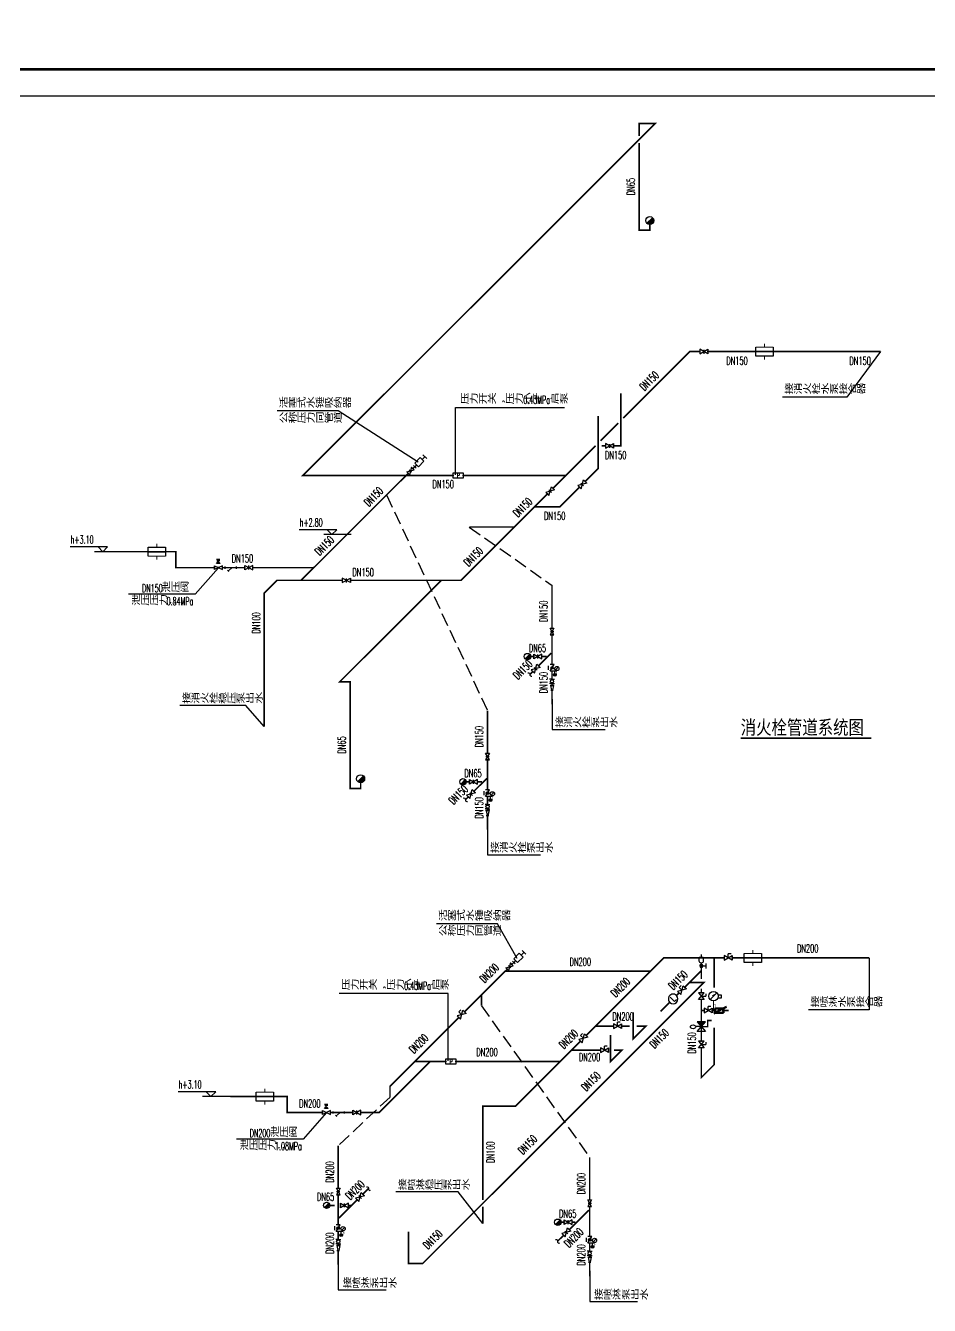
# Model space of a CAD drawing. Extents: x -452079 to 117456, y 3902 to 836955.
# Drawn here: x -295611 to -278683, y 52494 to 76486 of the extents above; entities that cross this region are included whole.
import ezdxf
from ezdxf.enums import TextEntityAlignment as Align

# ---------------------------------------------------------------- set-up
doc = ezdxf.new("R2010")
doc.units = 0
doc.header["$LTSCALE"] = 1000
doc.header["$MEASUREMENT"] = 0
for name, pattern in [('__DASH', [0.35, 0.25, -0.1]), ('CONTINOUS', [0]), ('DASH', [0.35, 0.25, -0.1]), ('DOTE_30', [0.726, 0.6, -0.06, 0.006, -0.06]), ('PHANTOM2', [31.75, 15.875, -3.175, 3.175, -3.175, 3.175, -3.175])]:
    doc.linetypes.add(name, pattern=pattern)
for name, color, linetype in [('0-cxFrame', 155, 'Continuous'), ('0-辅助线', 1, 'Continuous'), ('0辅助线', 1, 'Continuous'), ('A-AXIS-SYMB', 3, 'Continuous'), ('EVALVE_喷淋', 7, 'Continuous'), ('FM_ZF喷淋', 6, 'Continuous'), ('FM_ZF污水', 2, 'Continuous'), ('FM_ZF消防', 1, 'Continuous'), ('gps-wang', 90, 'Continuous'), ('S-TEXT_其他文字', 3, 'Continuous'), ('S-VALVE_阀门', 2, 'Continuous'), ('S-其他', 3, 'Continuous'), ('SB_ZF污水', 2, 'Continuous'), ('SB_ZF消火栓', 10, 'Continuous'), ('SB_ZF消防', 1, 'Continuous'), ('TEXT_喷淋', 6, 'Continuous'), ('TEXT_污水', 2, 'Continuous'), ('TEXT_消防', 1, 'Continuous'), ('TWT_LEAD', 3, 'Continuous'), ('TWT_ZFLEAD', 3, 'Continuous'), ('TWT_ZF文字', 3, 'Continuous'), ('WZ_ZF喷淋', 6, 'Continuous'), ('WZ_ZF消防', 10, 'Continuous'), ('污水cao', 2, 'Continuous'), ('给排水wang', 2, 'Continuous')]:
    doc.layers.add(name, color=color, linetype=linetype)
for name, color, linetype, lineweight in [('0-cxText', 131, 'Continuous', 25), ('Gps-ZF喷淋', 6, 'TG_ZP', 60), ('Gps-ZF污水', 2, 'DASH', 60), ('Gps-ZF消防', 1, 'TG_X', 60), ('Gps-ZF雨水', 4, 'DOTE_30', 60)]:
    doc.layers.add(name, color=color, linetype=linetype, lineweight=lineweight)
doc.styles.add('-宋体', font='', dxfattribs={"width": 0.8})
doc.styles.add('_TCH_DIM', font='SIMPLEX', dxfattribs={"width": 0.75, "bigfont": '@1HZTXT'})
doc.styles.add('_TWT_PIPEDN', font='SIMPLEX', dxfattribs={"width": 0.65, "height": 3.5, "bigfont": 'HZTXT'})
doc.styles.add('cx_tuming', font='')
doc.styles.add('cx_tuqian1', font='')
doc.styles.add('TG_LINETYPE', font='SIMPLEX', dxfattribs={"width": 0.8, "height": 3.5, "bigfont": 'HZTXT'})
doc.styles.add('黑体', font='', dxfattribs={"height": 12})
doc.styles.get('-宋体').set_extended_font_data('SimSun')
doc.styles.get('cx_tuming').set_extended_font_data('SimHei')
doc.styles.get('cx_tuqian1').set_extended_font_data('SimSun')
doc.styles.get('黑体').set_extended_font_data('SimHei')
doc.linetypes.add('TG_X', pattern='A,5,-0.3,["X",TG_LINETYPE,S=0.1,R=0,X=-0.23,Y=-0.15],0', length=5.3)
doc.linetypes.add('TG_ZP', pattern='A,3,-0.6,["ZP",TG_LINETYPE,S=0.1,R=0,X=-0.52,Y=-0.15],0', length=3.6)

# ---------------------------------------------------------------- blocks, each defined once
blk = doc.blocks.new('TK22.A0 L(Dragon)')
at = {"layer": '0-cxFrame', "color": 7, "const_width": 0.5}
blk.add_lwpolyline([(0, 0), (-1189, 0), (-1189, 841), (0, 841)], close=True, dxfattribs=at)
at = {"layer": '0-cxFrame', "const_width": 0.5}
blk.add_lwpolyline([(-80, 10), (-1169, 10), (-1169, 831), (-80, 831)], close=True, dxfattribs=at)
at = {"style": '黑体', "flags": 4}
blk.add_attdef('图幅', text='', height=3.3, dxfattribs=at).set_placement((-40, 3), align=Align.RIGHT)
at = {"layer": '0-cxText', "flags": 4}
for tag, height, style, p in [('建设单位', 3.5, 'cx_tuming', (-45, 240)), ('项目名称', 3.5, 'cx_tuming', (-45, 210)), ('子项名称', 3.5, 'cx_tuming', (-45, 180)), ('工程编号', 3.3, 'cx_tuqian1', (-35, 165)), ('图名1', 3.5, 'cx_tuming', (-45, 87)), ('图名2', 3.5, 'cx_tuming', (-45, 79)), ('图名3', 3.5, 'cx_tuming', (-45, 71)), ('出图日期', 3.3, 'cx_tuqian1', (-39, 60)), ('专业', 3.3, 'cx_tuqian1', (-55, 52)), ('图号', 3.3, 'cx_tuqian1', (-55, 44)), ('版次', 3.3, 'cx_tuqian1', (-20, 44))]:
    blk.add_attdef(tag, text='', height=height, dxfattribs=dict(at, style=style)).set_placement(p, align=Align.MIDDLE)
blk = doc.blocks.new('TK22.A1 L(Dragon)')
at = {"layer": '0-cxFrame', "color": 7, "const_width": 0.5}
blk.add_lwpolyline([(0, 0), (-841, 0), (-841, 594), (0, 594)], close=True, dxfattribs=at)
at = {"style": '黑体', "flags": 4}
blk.add_attdef('图幅', text='', height=3.3, dxfattribs=at).set_placement((-40, 3), align=Align.RIGHT)
at = {"layer": '0-cxText', "flags": 4}
for tag, height, style, p in [('建设单位', 3.5, 'cx_tuming', (-45, 240)), ('项目名称', 3.5, 'cx_tuming', (-45, 210)), ('子项名称', 3.5, 'cx_tuming', (-45, 180)), ('工程编号', 3.3, 'cx_tuqian1', (-35, 165)), ('图名1', 3.5, 'cx_tuming', (-45, 87)), ('图名2', 3.5, 'cx_tuming', (-45, 79)), ('图名3', 3.5, 'cx_tuming', (-45, 71)), ('出图日期', 3.3, 'cx_tuqian1', (-39, 60)), ('专业', 3.3, 'cx_tuqian1', (-55, 52)), ('图号', 3.3, 'cx_tuqian1', (-55, 44)), ('版次', 3.3, 'cx_tuqian1', (-20, 44))]:
    blk.add_attdef(tag, text='', height=height, dxfattribs=dict(at, style=style)).set_placement(p, align=Align.MIDDLE)
blk = doc.blocks.new('A$C04A244AB_M')
at = {"layer": 'SB_ZF消防', "color": 6, "linetype": 'ByBlock'}
for p, q in [((-316, 172), (0, 172)), ((-316, 7), (-316, 172)), ((0, 7), (-316, 7)), ((0, 172), (0, 7))]:
    blk.add_line(p, q, dxfattribs=at)
for p in [(-316, 89), (0, 89)]:
    blk.add_point(p, dxfattribs=at)
at = {"layer": 'SB_ZF消防', "color": 6, "linetype": 'ByBlock', "style": '_TWT_PIPEDN', "width": 0.52}
blk.add_text('P', height=150, dxfattribs=at).set_placement((-190, 14))
blk = doc.blocks.new('$VALVE$00000597')
blk.add_line((-93, 357), (93, 543))
blk.add_lwpolyline([(93, 543, 0, 50, 0), (-31, 456, 50, 50, 0)], format="xyseb")
for points, const_width in [([(0, 300), (0, 0)], 30), ([(0, 182), (75, 182), (75, 107)], 7.5)]:
    blk.add_lwpolyline(points, dxfattribs=dict(const_width=const_width))
blk.add_circle((0, 450), 150)
blk = doc.blocks.new('$VALVE$00000296')
for points in [[(-125, 72), (-125, -72), (125, 72), (125, -72), (-125, 72)], [(0, 60), (0, -64)]]:
    blk.add_lwpolyline(points)
for p in [(-125, 0), (125, 0)]:
    blk.add_point(p)
blk = doc.blocks.new('scxnq_M_F')
for p, q in [((-1946380, 700094), (-1946418, 700094)), ((-1946380, 700094), (-1946343, 700094)), ((-1946380, 700045), (-1946380, 700094)), ((-1946430, 699899), (-1946430, 700045)), ((-1946331, 700045), (-1946430, 700045)), ((-1946331, 699899), (-1946430, 699899)), ((-1946380, 699899), (-1946380, 699827)), ((-1946331, 699899), (-1946331, 700045)), ((-1946331, 699827), (-1946430, 699827))]:
    blk.add_line(p, q)
at = {"layer": 'Gps-ZF消防', "linetype": 'TG_X', "const_width": 22.5}
for points in [[(-1946380, 700268), (-1946380, 700325)], [(-1946380, 700094), (-1946380, 700143)]]:
    blk.add_lwpolyline(points, dxfattribs=at)
at = {"layer": 'S-VALVE_阀门', "xscale": 0.5, "yscale": 0.5, "zscale": 0.5, "rotation": 90}
blk.add_blockref('$VALVE$00000296', (-1946380, 700206), dxfattribs=at)
blk = doc.blocks.new('$VALVE$00000501')
for p, q in [((-175, 32), (-175, -32)), ((175, 32), (175, -32)), ((96, -77), (50, -123))]:
    blk.add_line(p, q)
at = {"const_width": 35}
for points in [[(-175, 0), (175, 0)], [(-52, 0), (73, -100)]]:
    blk.add_lwpolyline(points, dxfattribs=at)
for p in [(-175, -2), (175, -2)]:
    blk.add_point(p)
blk = doc.blocks.new('$VALVE$00000436')
for p, q in [((-124, 72), (124, -72)), ((124, 72), (-124, -72)), ((-124, -72), (-124, 72)), ((0, 0), (0, 100)), ((124, -72), (124, 72))]:
    blk.add_line(p, q)
blk.add_circle((-4, 148), 47.4)
for p in [(-124, 0), (124, 0)]:
    blk.add_point(p)
blk.add_solid([(0, 0), (124, -72), (124, 72)])
blk = doc.blocks.new('$VALVE$00000497')
for p, q in [((78, 138), (-78, 138)), ((0, 50), (0, 138))]:
    blk.add_line(p, q)
at = {"const_width": 49.6}
blk.add_lwpolyline([(25, 0, 1), (-25, 0, 1)], format="xyb", close=True, dxfattribs=at)
blk.add_circle((0, 0), 50)
blk = doc.blocks.new('pqf')
at = {"layer": '给排水wang'}
for p, q in [((75, 429), (-75, 429)), ((-75, 429), (-75, 283)), ((75, 283), (75, 429))]:
    blk.add_line(p, q, dxfattribs=at)
at = {"layer": '给排水wang', "linetype": 'Continuous', "const_width": 45}
for points in [[(0, 429), (0, 542)], [(0, 208), (0, 0)]]:
    blk.add_lwpolyline(points, dxfattribs=at)
at = {"layer": '给排水wang'}
blk.add_arc((0, 283), 75, 180, 0, dxfattribs=at)
at = {"layer": '给排水wang', "xscale": -1.2, "yscale": -1.2, "zscale": 1.2, "rotation": 270}
blk.add_blockref('$VALVE$00000497', (0, 104), dxfattribs=at)
blk = doc.blocks.new('A$C7B1A1E01')
at = {"layer": 'SB_ZF消火栓'}
h = blk.add_hatch(color=256, dxfattribs=at)
h.dxf.hatch_style = 1
h.paths.add_polyline_path([(18, 102, 0.198912), (0, 60, 0.668179), (102, 18)])
blk.add_lwpolyline([(18, 102), (102, 18)], dxfattribs=at)
blk.add_circle((60, 60), 60, dxfattribs=at)
blk = doc.blocks.new('$VALVE$00000553')
for p, q in [((-138, -69), (-138, 69)), ((-138, 0), (138, 0)), ((0, -6), (0, 6)), ((138, -69), (138, 69))]:
    blk.add_line(p, q)
at = {"const_width": 18.4}
for points in [[(-138, 69), (-138, 69), (0, 69)], [(0, 124), (0, 69), (0, 69)], [(138, 69), (138, 69), (0, 69)], [(0, -69), (-138, -69), (-138, -69)], [(0, -69), (138, -69), (138, -69)], [(0, -69), (0, -124), (0, -124)]]:
    blk.add_lwpolyline(points, dxfattribs=at)
blk = doc.blocks.new('$EVALVE$00000030')
for p in [(0, 0), (87, 124)]:
    blk.add_line(p, (0, 124))
blk.add_lwpolyline([(-125, -72), (125, 72), (125, -72), (-125, 72)], close=True)
for p in [(-125, 0), (125, 0)]:
    blk.add_point(p)
blk = doc.blocks.new('$EVALVE$00000027')
at = {"color": 7}
for p, q in [((-23, 104), (-23, -83)), ((-23, -83), (61, -83))]:
    blk.add_line(p, q, dxfattribs=at)
blk.add_lwpolyline([(-150, 0, 1), (150, 0, 1), (-150, 0, 0.808179)], format="xyb")
for p in [(-150, 0), (150, 0)]:
    blk.add_point(p)
blk = doc.blocks.new('$VALVE$00000314')
for p, q in [((-125, -75), (-125, 75)), ((-125, 75), (125, -75)), ((-75, 125), (75, 125)), ((125, -75), (125, 75))]:
    blk.add_line(p, q)
blk.add_circle((0, 0), 50)
for p in [(-125, 0), (125, 0)]:
    blk.add_point(p)
blk.add_solid([(0, 125), (0, 150), (75, 125)])
blk = doc.blocks.new('$VALVE$00000447')
for p, q in [((-82, 0), (-82, 90)), ((-82, 0), (-82, -90)), ((82, 0), (82, 90)), ((82, 0), (82, -90))]:
    blk.add_line(p, q)
blk.add_circle((0, 0), 60.1)
for p in [(-82, 0), (82, 0)]:
    blk.add_point(p)
blk = doc.blocks.new('$VALVE$00000486')
for p, q in [((90, 55), (-90, 16)), ((-90, -48), (-90, 48)), ((90, 72), (90, -72)), ((90, 72), (90, -72)), ((90, -72), (90, 72)), ((90, -55), (-90, -16))]:
    blk.add_line(p, q)
for p in [(-90, 0), (90, 0)]:
    blk.add_point(p)
blk = doc.blocks.new('$TwtSys$00000132')
at = {"elevation": 0}
blk.add_lwpolyline([(7, -101, -0.575183), (0, 0, 0.604745), (-11, 101, 16.924828)], format="xyb", dxfattribs=at)
blk = doc.blocks.new('$VALVE$00000773')
blk.add_hatch(color=256).paths.add_polyline_path([(61, 131), (2, 194), (-61, 131)])
for p, q in [((-125, -62), (-125, 62)), ((-125, 62), (125, -62)), ((125, 62), (-125, -62)), ((2, 194), (-61, 131)), ((-61, 131), (61, 131)), ((-48, 255), (53, 255)), ((52, 228), (-48, 228)), ((61, 131), (2, 194)), ((125, -62), (125, 62))]:
    blk.add_line(p, q)
at = {"const_width": 31.2}
blk.add_lwpolyline([(-16, 0, 1), (16, 0, 1)], format="xyb", close=True, dxfattribs=at)
blk.add_lwpolyline([(0, 131, 5, 5, 0), (0, 0, 1, 1, 0)], format="xyseb")
at = {"const_width": 5.37}
blk.add_lwpolyline([(2, 194), (2, 290)], dxfattribs=at)
for p in [(-125, 0), (125, 0)]:
    blk.add_point(p)
blk = doc.blocks.new('$VALVE$00000437')
for p in [(0, 0), (87, 124)]:
    blk.add_line(p, (0, 124))
blk.add_lwpolyline([(-125, -72), (125, 72), (125, -72), (-125, 72)], close=True)
for p in [(-125, 0), (125, 0)]:
    blk.add_point(p)
blk = doc.blocks.new('$VALVE$00000609')
for p, q in [((-344, -179), (459, 239)), ((263, 138), (-264, 138)), ((-264, 138), (-264, -137)), ((263, -137), (263, 138)), ((-264, -137), (263, -137))]:
    blk.add_line(p, q)
blk.add_lwpolyline([(459, 239, 0, 20, 0), (305, 171, 50, 50, 0)], format="xyseb")
for p in [(-264, 0), (263, 0)]:
    blk.add_point(p)
blk = doc.blocks.new('$VALVE$00000593')
blk.add_line((-93, 357), (93, 543))
blk.add_lwpolyline([(93, 543, 0, 50, 0), (-31, 456, 50, 50, 0)], format="xyseb")
blk.add_lwpolyline([(145, 489), (245, 489), (245, 389), (137, 389)])
for points, const_width in [([(0, 300), (0, 0)], 30), ([(0, 182), (75, 182), (75, 107)], 7.5)]:
    blk.add_lwpolyline(points, dxfattribs=dict(const_width=const_width))
blk.add_circle((0, 450), 150)

msp = doc.modelspace()

# ---------------------------------------------------------------- hatches: boundary and pattern name
at = {"layer": 'Gps-ZF喷淋', "linetype": 'TG_ZP'}
for points in [[(-283657.49, 59007.68), (-283668.1, 59018.28), (-283663.7, 59022.68)], [(-283657.49, 59007.68), (-283657.49, 59022.68), (-283663.7, 59022.68)], [(-286630.18, 58758.94), (-286640.79, 58769.55), (-286636.4, 58773.94)], [(-286630.18, 58758.94), (-286630.18, 58773.94), (-286636.4, 58773.94)], [(-282904.52, 58549.86), (-282893.91, 58539.25), (-282868.31, 58564.86)], [(-282904.52, 58549.86), (-282904.52, 58564.86), (-282868.31, 58564.86)], [(-283995.04, 57726.58), (-283984.44, 57715.97), (-283958.83, 57741.58)], [(-283995.04, 57726.58), (-283995.04, 57741.58), (-283958.83, 57741.58)], [(-284231.67, 57489.95), (-284221.06, 57479.35), (-284246.67, 57453.74)], [(-284231.67, 57489.95), (-284246.67, 57489.95), (-284246.67, 57453.74)], [(-284443.8, 57277.82), (-284443.8, 57292.82), (-284407.59, 57292.82)], [(-284443.8, 57277.82), (-284433.19, 57267.22), (-284407.59, 57292.82)], [(-284655.93, 57065.69), (-284645.32, 57055.08), (-284670.93, 57029.48)], [(-284655.93, 57065.69), (-284670.93, 57065.69), (-284670.93, 57029.48)], [(-288785.54, 56603.59), (-288796.14, 56614.19), (-288800.54, 56609.8)], [(-288785.54, 56603.59), (-288800.54, 56603.59), (-288800.54, 56609.8)], [(-287047.06, 56229.06), (-287047.06, 56244.06), (-287062.06, 56244.06)], [(-287047.06, 56229.06), (-287062.06, 56229.06), (-287062.06, 56244.06)], [(-286436.11, 56229.06), (-286436.11, 56214.06), (-286429.9, 56214.06)], [(-286436.11, 56229.06), (-286425.5, 56218.45), (-286429.9, 56214.06)], [(-288989.49, 56108.54), (-288978.89, 56097.93), (-288983.28, 56093.54)], [(-288441.27, 53280.35), (-288441.27, 53265.35), (-288456.27, 53265.35)], [(-288441.27, 53280.35), (-288456.27, 53280.35), (-288456.27, 53265.35)], [(-288174.02, 53280.35), (-288174.02, 53265.35), (-288167.81, 53265.35)], [(-288174.02, 53280.35), (-288163.42, 53269.75), (-288167.81, 53265.35)]]:
    msp.add_hatch(color=256, dxfattribs=at).paths.add_polyline_path(points)
at = {"layer": 'Gps-ZF喷淋'}
for points in [[(-282836, 57833.12), (-282836, 57848.12), (-282851, 57848.12)], [(-282836, 57833.12), (-282851, 57833.12), (-282851, 57848.12)], [(-282836, 57719.81), (-282836, 57704.81), (-282821, 57704.81)], [(-282836, 57719.81), (-282821, 57719.81), (-282821, 57704.81)], [(-282713.94, 57007.68), (-282698.94, 57007.68), (-282698.94, 57001.46)], [(-282713.94, 57007.68), (-282703.34, 56997.07), (-282698.94, 57001.46)], [(-282954.48, 56767.14), (-282969.48, 56767.14), (-282969.48, 56730.92)], [(-282954.48, 56767.14), (-282943.88, 56756.53), (-282969.48, 56730.92)], [(-290711.31, 56408.54), (-290711.31, 56423.54), (-290696.31, 56423.54)], [(-290711.31, 56408.54), (-290696.31, 56408.54), (-290696.31, 56423.54)], [(-290711.31, 56108.54), (-290726.31, 56108.54), (-290726.31, 56093.54)], [(-290711.31, 56108.54), (-290711.31, 56093.54), (-290726.31, 56093.54)], [(-288989.49, 56108.54), (-288989.49, 56093.54), (-288983.28, 56093.54)]]:
    msp.add_hatch(color=256, dxfattribs=at).paths.add_polyline_path(points)
at = {"layer": 'Gps-ZF消防'}
for points in [[(-284117.2, 74652), (-284117.2, 74667), (-284132.2, 74667)], [(-284117.2, 74652), (-284132.2, 74652), (-284132.2, 74667)], [(-283817.2, 74652), (-283806.6, 74641.39), (-283780.99, 74667)], [(-283817.2, 74652), (-283817.2, 74667), (-283780.99, 74667)], [(-284117.2, 72652), (-284132.2, 72652), (-284132.2, 72637)], [(-284117.2, 72652), (-284117.2, 72637), (-284132.2, 72637)], [(-283919.76, 72652), (-283919.76, 72637), (-283904.76, 72637)], [(-283919.76, 72652), (-283904.76, 72652), (-283904.76, 72637)], [(-283169.88, 70373.93), (-283180.48, 70384.54), (-283176.09, 70388.93)], [(-283169.88, 70373.93), (-283169.88, 70388.93), (-283176.09, 70388.93)], [(-284463.56, 68606.23), (-284463.56, 68591.23), (-284448.56, 68591.23)], [(-284463.56, 68606.23), (-284448.56, 68606.23), (-284448.56, 68591.23)], [(-284887.83, 68181.97), (-284877.22, 68171.36), (-284872.83, 68175.76)], [(-284887.83, 68181.97), (-284872.83, 68181.97), (-284872.83, 68175.76)], [(-290417.77, 68051.43), (-290428.38, 68062.04), (-290453.98, 68036.43)], [(-290417.77, 68051.43), (-290417.77, 68036.43), (-290453.98, 68036.43)], [(-285604.96, 67464.84), (-285604.96, 67449.84), (-285598.75, 67449.84)], [(-285604.96, 67464.84), (-285594.35, 67454.23), (-285598.75, 67449.84)], [(-292798.08, 66623.81), (-292798.08, 66638.81), (-292783.08, 66638.81)], [(-292798.08, 66623.81), (-292783.08, 66623.81), (-292783.08, 66638.81)], [(-292798.08, 66323.81), (-292813.08, 66323.81), (-292813.08, 66308.81)], [(-292798.08, 66323.81), (-292798.08, 66308.81), (-292813.08, 66308.81)], [(-290901.03, 66086.97), (-290911.64, 66097.57), (-290907.24, 66101.97)], [(-290901.03, 66086.97), (-290901.03, 66101.97), (-290907.24, 66101.97)], [(-287456.84, 66086.97), (-287456.84, 66071.97), (-287450.63, 66071.97)], [(-287456.84, 66086.97), (-287446.24, 66076.36), (-287450.63, 66071.97)], [(-291143.53, 65844.47), (-291154.13, 65855.08), (-291158.53, 65850.68)], [(-289726.11, 64186.19), (-289736.71, 64196.8), (-289762.32, 64171.19)], [(-289726.11, 64186.19), (-289726.11, 64171.19), (-289762.32, 64171.19)], [(-289533.01, 64186.19), (-289533.01, 64201.19), (-289518.01, 64201.19)], [(-289533.01, 64186.19), (-289518.01, 64186.19), (-289518.01, 64201.19)], [(-289533.01, 62186.19), (-289548.01, 62186.19), (-289548.01, 62171.19)], [(-289533.01, 62186.19), (-289533.01, 62171.19), (-289548.01, 62171.19)], [(-289335.57, 62186.19), (-289335.57, 62171.19), (-289320.57, 62171.19)], [(-289335.57, 62186.19), (-289320.57, 62186.19), (-289320.57, 62171.19)]]:
    msp.add_hatch(color=256, dxfattribs=at).paths.add_polyline_path(points)
at = {"layer": 'Gps-ZF消防', "linetype": 'TG_X'}
msp.add_hatch(color=256, dxfattribs=at).paths.add_polyline_path([(-291143.53, 65844.47), (-291158.53, 65844.47), (-291158.53, 65850.68)])
at = {"layer": 'SB_ZF消防', "linetype": 'CONTINOUS'}
for points in [[(-283972.79, 72778.97, 0.66817864), (-283844.76, 72832, 0.19891237), (-283866.73, 72885.03)], [(-289388.6, 62313.16, 0.66817864), (-289260.57, 62366.19, 0.19891237), (-289282.53, 62419.22)]]:
    msp.add_hatch(color=1, dxfattribs=at).paths.add_polyline_path(points)

# ---------------------------------------------------------------- linework, layer by layer
at = {"layer": '0-辅助线', "linetype": '__DASH'}
for points in [[(-288850.3, 67687), (-286959, 63644.17)], [(-287301.34, 67085.96), (-285751.42, 65992.78)], [(-287074.34, 58111.64), (-285045.63, 55271.95)], [(-288785.54, 56400.44), (-289754.91, 55490.88)]]:
    msp.add_lwpolyline(points, dxfattribs=at)
at = {"layer": 'A-AXIS-SYMB'}
msp.add_lwpolyline([(-328198.56, 33614.62), (-268748.56, 33614.62), (-268748.56, 75664.62), (-328198.56, 75664.62)], close=True, dxfattribs=at)
at = {"layer": 'Gps-ZF喷淋', "linetype": 'TG_ZP', "ltscale": 0.4, "const_width": 30}
for points in [[(-283906.23, 58758.94), (-283657.49, 59007.68)], [(-283657.49, 59007.68), (-282713.94, 59007.68)], [(-282713.94, 59007.68), (-282525.06, 59007.68)], [(-282374.83, 59007.68), (-279813.35, 59007.68)], [(-283171.76, 58549.86), (-282954.48, 58767.14)], [(-288174.02, 53280.35), (-282904.52, 58549.86)], [(-287074.34, 58314.78), (-286630.18, 58758.94)], [(-286630.18, 58758.94), (-283906.23, 58758.94)], [(-284938.59, 57726.58), (-283906.23, 58758.94)], [(-283265.06, 58456.56), (-283171.76, 58549.86)], [(-283171.76, 58549.86), (-282904.52, 58549.86)], [(-287391.58, 57997.55), (-287074.34, 58314.78)], [(-287074.34, 58111.64), (-287074.34, 58314.78)], [(-283418.56, 58303.06), (-283371.29, 58350.33)], [(-283716.29, 58005.33), (-283545.84, 58175.78)], [(-288323.43, 57065.69), (-287497.81, 57891.32)], [(-284231.67, 57489.95), (-284231.67, 57986.69)], [(-285109.85, 57555.31), (-284938.59, 57726.58)], [(-284938.59, 57726.58), (-284600.7, 57726.58)], [(-284450.47, 57726.58), (-284296.67, 57726.58)], [(-284231.67, 57489.95), (-283995.04, 57726.58)], [(-284166.67, 57726.58), (-283995.04, 57726.58)], [(-285387.34, 57277.82), (-285216.08, 57449.08)], [(-284655.93, 57065.69), (-284655.93, 57562.42)], [(-285599.48, 57065.69), (-285387.34, 57277.82)], [(-285387.34, 57277.82), (-284842.49, 57277.82)], [(-284655.93, 57065.69), (-284443.8, 57277.82)], [(-284590.93, 57277.82), (-284443.8, 57277.82)], [(-288989.49, 56108.54), (-288032.34, 57065.69)], [(-288785.54, 56603.59), (-288323.43, 57065.69)], [(-288323.43, 57065.69), (-288032.34, 57065.69)], [(-288032.34, 57065.69), (-287741.25, 57065.69)], [(-287551.6, 57065.69), (-285599.48, 57065.69)], [(-286436.11, 56229.06), (-285599.48, 57065.69)], [(-288785.54, 56400.44), (-288785.54, 56603.59)], [(-287047.06, 56229.06), (-286436.11, 56229.06)], [(-287047.06, 54472.31), (-287047.06, 56229.06)], [(-287047.06, 54028.91), (-287047.06, 54342.31)], [(-288441.27, 53280.35), (-288441.27, 53875.83)], [(-288441.27, 53280.35), (-288174.02, 53280.35)]]:
    msp.add_lwpolyline(points, dxfattribs=at)
at = {"layer": 'Gps-ZF喷淋', "ltscale": 0.4, "const_width": 30}
for points in [[(-282713.94, 58450.84), (-282713.94, 59007.68)], [(-282954.48, 58767.14), (-282954.48, 58806.44)], [(-282954.48, 58614.86), (-282954.48, 58767.14)], [(-282954.48, 58354.89), (-282954.48, 58434.89)], [(-282954.48, 57719.81), (-282954.48, 58229.7)], [(-282951.87, 58021.6), (-282902.32, 58021.6)], [(-282836, 57833.12), (-282760.68, 57833.12)], [(-282836, 57719.81), (-282836, 57833.12)], [(-282752.09, 58021.6), (-282698.99, 58021.6)], [(-282540.95, 58021.6), (-282443.33, 58021.6)], [(-282954.48, 57450.75), (-282954.48, 57719.81)], [(-282954.48, 57719.81), (-282836, 57719.81)], [(-282713.94, 57007.68), (-282713.94, 57702.05)], [(-282954.48, 56767.14), (-282954.48, 57325.56)], [(-291779.39, 56408.54), (-290711.31, 56408.54)], [(-290711.31, 56108.54), (-290711.31, 56408.54)], [(-290711.31, 56108.54), (-290052.87, 56108.54)], [(-289902.87, 56108.54), (-289483.1, 56108.54)], [(-289333.1, 56108.54), (-288989.49, 56108.54)], [(-289754.91, 54690.31), (-289754.91, 55490.88)], [(-285045.63, 54471.37), (-285045.63, 55271.95)], [(-289754.91, 54004.35), (-289754.91, 54565.31)], [(-285045.63, 53785.42), (-285045.63, 54346.37)], [(-289754.91, 53731.92), (-289754.91, 53879.35)], [(-289754.91, 53616.21), (-289754.91, 53650.07)], [(-289754.91, 53258.35), (-289754.91, 53525.93)], [(-285045.63, 53512.99), (-285045.63, 53660.42)], [(-285045.63, 53397.28), (-285045.63, 53431.14)], [(-285045.63, 53039.41), (-285045.63, 53307)]]:
    msp.add_lwpolyline(points, dxfattribs=at)
at = {"layer": 'Gps-ZF喷淋', "const_width": 30}
msp.add_lwpolyline([(-282954.48, 56767.14), (-282713.94, 57007.68)], dxfattribs=at)
at = {"layer": 'Gps-ZF污水', "const_width": 30}
for points in [[(-285764.2, 64722.85), (-286005.77, 64481.71)], [(-286111.93, 64375.74), (-286166.54, 64321.23)], [(-286971.78, 62374.25), (-287213.35, 62133.11)], [(-287319.51, 62027.14), (-287374.11, 61972.63)], [(-289399.5, 54473.17), (-289742.33, 54130.95)], [(-289188.36, 54683.93), (-289293.34, 54579.14)], [(-285061.48, 54280.93), (-285428.87, 53914.19)], [(-285535.03, 53808.22), (-285646.77, 53696.68)]]:
    msp.add_lwpolyline(points, dxfattribs=at)
at = {"layer": 'Gps-ZF消防', "ltscale": 0.5, "const_width": 30}
for points in [[(-290417.77, 68051.43), (-283817.2, 74652)], [(-284117.2, 74652), (-283817.2, 74652)], [(-284417.6, 69126.21), (-283169.88, 70373.93)], [(-283169.88, 70373.93), (-282982.42, 70373.93)], [(-282832.42, 70373.93), (-279595.27, 70373.93)], [(-284463.56, 68606.23), (-284463.56, 69592.73)], [(-284887.83, 68181.97), (-284887.83, 69168.47)], [(-284841.86, 68701.94), (-284509.52, 69034.28)], [(-285492.38, 68051.43), (-284937.57, 68606.23)], [(-284937.57, 68606.23), (-284933.79, 68610.02)], [(-284822.83, 68606.23), (-284750.11, 68606.23)], [(-284600.11, 68606.23), (-284463.56, 68606.23)], [(-285132.66, 67937.13), (-284887.83, 68181.97)], [(-290417.77, 68051.43), (-288485.87, 68051.43)], [(-290213.49, 66323.81), (-288485.87, 68051.43)], [(-288485.87, 68051.43), (-287605.78, 68051.43)], [(-287416.13, 68051.43), (-285492.38, 68051.43)], [(-285732.64, 67811.17), (-285492.38, 68051.43)], [(-286078.97, 67464.84), (-285838.71, 67705.1)], [(-285604.96, 67464.84), (-285238.73, 67831.07)], [(-286457.85, 67085.96), (-286078.97, 67464.84)], [(-286078.97, 67464.84), (-285604.96, 67464.84)], [(-287456.84, 66086.97), (-286457.85, 67085.96)], [(-287301.34, 67085.96), (-286457.85, 67085.96)], [(-290450.33, 66086.97), (-290213.49, 66323.81)], [(-291143.53, 65844.47), (-290901.03, 66086.97)], [(-290901.03, 66086.97), (-290450.33, 66086.97)], [(-290450.33, 66086.97), (-289678.84, 66086.97)], [(-289726.11, 64186.19), (-287825.33, 66086.97)], [(-289528.84, 66086.97), (-287825.33, 66086.97)], [(-287825.33, 66086.97), (-287456.84, 66086.97)], [(-289726.11, 64186.19), (-289533.01, 64186.19)]]:
    msp.add_lwpolyline(points, dxfattribs=at)
at = {"layer": 'Gps-ZF消防', "ltscale": 0.4, "const_width": 30}
for points in [[(-284117.2, 74417), (-284117.2, 74652)], [(-284117.2, 72652), (-284117.2, 74287)], [(-283919.76, 72757), (-283919.76, 72652)], [(-284117.2, 72652), (-283919.76, 72652)], [(-293802.7, 66623.81), (-292798.08, 66623.81)], [(-292798.08, 66323.81), (-292798.08, 66623.81)], [(-292798.08, 66323.81), (-292076.19, 66323.81)], [(-291926.19, 66323.81), (-291506.42, 66323.81)], [(-291356.42, 66323.81), (-290213.49, 66323.81)], [(-289533.01, 62186.19), (-289533.01, 64186.19)], [(-289533.01, 62186.19), (-289335.57, 62186.19)], [(-289335.57, 62291.19), (-289335.57, 62186.19)]]:
    msp.add_lwpolyline(points, dxfattribs=at)
at = {"layer": 'Gps-ZF消防', "linetype": 'TG_X', "ltscale": 0.4, "const_width": 30}
for points in [[(-285751.42, 65192.2), (-285751.42, 65992.78)], [(-291143.53, 63344.47), (-291143.53, 65844.47)], [(-285751.42, 64506.24), (-285751.42, 65067.2)], [(-286152.46, 64656.62), (-286090.83, 64656.62)], [(-285940.83, 64656.62), (-285852.21, 64656.62)], [(-285751.42, 64233.82), (-285751.42, 64381.24)], [(-285751.42, 64118.11), (-285751.42, 64151.97)], [(-285751.42, 63760.24), (-285751.42, 64027.82)], [(-286959, 62843.6), (-286959, 63644.17)], [(-286959, 62157.64), (-286959, 62718.6)], [(-287360.04, 62308.01), (-287298.41, 62308.01)], [(-287148.41, 62308.01), (-287059.79, 62308.01)], [(-286959, 61885.22), (-286959, 62032.64)], [(-286959, 61769.51), (-286959, 61803.36)], [(-286959, 61411.64), (-286959, 61679.22)]]:
    msp.add_lwpolyline(points, dxfattribs=at)
at = {"layer": 'Gps-ZF消防', "linetype": 'TG_X', "ltscale": 0.5, "const_width": 30}
for points in [[(-289913.68, 54368.95), (-289819.91, 54368.95)], [(-289565.28, 54368.95), (-289504.3, 54368.95)], [(-285584.53, 54052.69), (-285526.39, 54052.69)], [(-285376.39, 54052.69), (-285315.41, 54052.69)]]:
    msp.add_lwpolyline(points, dxfattribs=at)
at = {"layer": 'S-TEXT_其他文字', "const_width": 13.23, "elevation": 1600.13}
for points in [[(-285660.54, 64314.48), (-285751.42, 64314.48)], [(-286868.12, 61965.88), (-286959, 61965.88)], [(-289664.03, 53812.59), (-289754.91, 53812.59)], [(-284954.75, 53593.65), (-285045.63, 53593.65)]]:
    msp.add_lwpolyline(points, dxfattribs=at)
at = {"layer": 'S-其他'}
for p, q in [((-289783.49, 67032.81), (-290486.12, 67032.81)), ((-289511.8, 66943.59), (-290027.51, 66943.59)), ((-289872.71, 66943.59), (-289961.93, 67032.81)), ((-289872.71, 66943.59), (-289783.49, 67032.81)), ((-294074.39, 66713.03), (-294777.02, 66713.03)), ((-294163.61, 66623.81), (-294252.83, 66713.03)), ((-294163.61, 66623.81), (-294074.39, 66713.03)), ((-293802.7, 66623.81), (-294318.41, 66623.81)), ((-292051.07, 56497.76), (-292753.7, 56497.76)), ((-291779.39, 56408.54), (-292295.09, 56408.54)), ((-292140.29, 56408.54), (-292229.51, 56497.76)), ((-292140.29, 56408.54), (-292051.07, 56497.76))]:
    msp.add_line(p, q, dxfattribs=at)
at = {"layer": 'S-其他', "color": 20, "const_width": 35}
msp.add_lwpolyline([(-282216.45, 63128.39), (-279770.58, 63128.39)], dxfattribs=at)
at = {"layer": 'SB_ZF消防', "color": 1, "linetype": 'CONTINOUS'}
for p, q in [((-283972.79, 72778.97), (-283866.73, 72885.03)), ((-289388.6, 62313.16), (-289282.53, 62419.22))]:
    msp.add_line(p, q, dxfattribs=at)
for centre in [(-283919.76, 72832), (-289335.57, 62366.19)]:
    msp.add_circle(centre, 75, dxfattribs=at)
at = {"layer": 'TWT_LEAD'}
for p, q in [((-279595.27, 70373.93), (-280228.96, 69519.77)), ((-280228.96, 69519.77), (-281434.63, 69519.77)), ((-279813.35, 59007.68), (-279813.35, 58034.82)), ((-279813.35, 58034.82), (-280946.83, 58034.82))]:
    msp.add_line(p, q, dxfattribs=at)
at = {"layer": 'TWT_ZFLEAD'}
for p, q in [((-289759.13, 69263.24), (-290900.76, 69263.24)), ((-288257.34, 68304.06), (-289759.13, 69263.24)), ((-287559.24, 68066.47), (-287559.24, 69326.09)), ((-287559.24, 69326.09), (-285517.09, 69326.09)), ((-292001.19, 66323.81), (-292435.17, 65829.05)), ((-292435.17, 65829.05), (-293686.76, 65829.05)), ((-285751.42, 63861.36), (-285751.42, 63287.43)), ((-291488.27, 63739.29), (-292720.23, 63739.29)), ((-291143.53, 63344.47), (-291488.27, 63739.29)), ((-285751.42, 63287.43), (-284758.52, 63287.43)), ((-286959, 61512.76), (-286959, 60938.82)), ((-286959, 60938.82), (-285966.1, 60938.82)), ((-286773.69, 59649.72), (-287915.32, 59649.72)), ((-286405.69, 59000.01), (-286773.69, 59649.72)), ((-286405.69, 59000.01), (-286773.69, 59649.72)), ((-287694.71, 58340.35), (-289736.87, 58340.35)), ((-287694.71, 57080.73), (-287694.71, 58340.35)), ((-289977.87, 56108.54), (-290411.85, 55613.78)), ((-290411.85, 55613.78), (-291663.45, 55613.78)), ((-287510.92, 54625.11), (-288676.02, 54625.11)), ((-287047.06, 54028.91), (-287510.92, 54625.11)), ((-289754.91, 53359.47), (-289754.91, 52785.53)), ((-285045.63, 53140.54), (-285045.63, 52566.6)), ((-289754.91, 52785.53), (-288859.42, 52785.53)), ((-285045.63, 52566.6), (-284151.28, 52566.6))]:
    msp.add_line(p, q, dxfattribs=at)

# ---------------------------------------------------------------- block references
at = {"layer": '0-cxFrame'}
for name, p, xscale, yscale, zscale in [('TK22.A1 L(Dragon)', (-244098.56, 75664.62), 100, 100, 100), ('TK22.A0 L(Dragon)', (-268748.56, 33614.62), 50, 50, 50)]:
    msp.add_blockref(name, p, dxfattribs=dict(at, xscale=xscale, yscale=yscale, zscale=zscale))
at = {"layer": '0辅助线', "rotation": 90}
for p in [(-286150.97, 64597.6, 0), (-287358.55, 62249, 0), (-289912.19, 54309.93, 0), (-285583.05, 53993.67, 0)]:
    msp.add_blockref('A$C7B1A1E01', p, dxfattribs=at)
at = {"layer": 'EVALVE_喷淋', "xscale": 0.6, "yscale": 0.6, "zscale": 0.6}
for p in [(-282449.94, 59007.68), (-284525.58, 57726.58), (-284767.38, 57277.82)]:
    msp.add_blockref('$EVALVE$00000030', p, dxfattribs=at)
for name, p, rotation in [('$EVALVE$00000027', (-283482.2, 58239.42), 45.00000000000019), ('$EVALVE$00000030', (-283318.18, 58403.45), 45.00000000000019), ('$EVALVE$00000030', (-287444.69, 57944.43), 44.9999999999993), ('$EVALVE$00000030', (-285162.97, 57502.2), 45.00000000000161)]:
    msp.add_blockref(name, p, dxfattribs=dict(at, rotation=rotation))
at = {"layer": 'FM_ZF喷淋', "rotation": 180}
for name, p, xscale, yscale, zscale in [('$VALVE$00000497', (-285697.78, 64314.48), -0.5, -0.5, 0.5), ('$VALVE$00000497', (-286905.36, 61965.88), -0.5, -0.5, 0.5), ('$VALVE$00000773', (-289977.87, 56108.54), 0.6, -0.6, 0.6), ('$VALVE$00000497', (-289701.27, 53812.59), -0.5, -0.5, 0.5), ('$VALVE$00000497', (-284991.99, 53593.65), -0.5, -0.5, 0.5)]:
    msp.add_blockref(name, p, dxfattribs=dict(at, xscale=xscale, yscale=yscale, zscale=zscale))
at = {"layer": 'FM_ZF喷淋'}
for name, p, xscale, yscale, zscale in [('$VALVE$00000553', (-281988.35, 59007.68), 1.2, 1.2, 1.2), ('$VALVE$00000593', (-282726.84, 58021.6), 0.6, 0.6, 0.6), ('$VALVE$00000437', (-282827.2, 58021.6), 0.6, 0.6, 0.6), ('$VALVE$00000553', (-291129.39, 56408.54), 1.2, 1.2, 1.2), ('$VALVE$00000296', (-289408.1, 56108.54), 0.6, -0.6, 0.6), ('$VALVE$00000501', (-289749.68, 56108.54), -0.6, 0.6, 0.6)]:
    msp.add_blockref(name, p, dxfattribs=dict(at, xscale=xscale, yscale=yscale, zscale=zscale))
at = {"layer": 'FM_ZF污水', "xscale": -0.6, "yscale": -0.6, "zscale": 0.6}
for p, rotation in [((-286058.85, 64428.72), 224.9489223553533), ((-287266.43, 62080.12), 224.9489223553533), ((-289346.42, 54526.16), 224.9489223553799), ((-285482.66, 53861.91), 224.9489223553799)]:
    msp.add_blockref('$VALVE$00000296', p, dxfattribs=dict(at, rotation=rotation))
at = {"layer": 'FM_ZF消防'}
for name, p, xscale, yscale, zscale in [('$VALVE$00000296', (-282907.42, 70373.93), 0.6, 0.6, 0.6), ('$VALVE$00000553', (-281770.27, 70373.93), 1.2, 1.2, 1.2), ('$VALVE$00000296', (-284675.11, 68606.23), 0.6, 0.6, 0.6), ('$VALVE$00000553', (-293152.7, 66623.81), 1.2, 1.2, 1.2), ('$VALVE$00000501', (-291773, 66323.81), -0.6, 0.6, 0.6), ('$VALVE$00000296', (-291431.42, 66323.81), 0.6, -0.6, 0.6), ('$VALVE$00000296', (-289603.84, 66086.97), 0.6, 0.6, 0.6)]:
    msp.add_blockref(name, p, dxfattribs=dict(at, xscale=xscale, yscale=yscale, zscale=zscale))
at = {"layer": 'FM_ZF消防', "xscale": 0.6, "zscale": 0.6}
for name, p, yscale, rotation in [('$VALVE$00000296', (-285185.69, 67884.1), 0.6, 45.00000000000029), ('$VALVE$00000296', (-285785.67, 67758.13), 0.6, 44.9999999999993), ('$VALVE$00000773', (-292001.19, 66323.81), -0.6, 180), ('$VALVE$00000296', (-286015.83, 64656.62), 0.6, 180), ('$VALVE$00000296', (-287223.41, 62308.01), 0.6, 180), ('$VALVE$00000296', (-289640.28, 54368.95), 0.6, 180), ('$VALVE$00000296', (-285451.39, 54052.69), 0.6, 180)]:
    msp.add_blockref(name, p, dxfattribs=dict(at, yscale=yscale, rotation=rotation))
at = {"layer": 'gps-wang', "rotation": 90}
for name, p, xscale, yscale, zscale in [('$VALVE$00000437', (-282954.48, 58292.3), 0.5, -0.7, 0.5), ('$VALVE$00000436', (-282954.48, 57719.81, 0), 0.75, 1.05, 0.75), ('$VALVE$00000437', (-282954.48, 57388.16), 0.5, -0.7, 0.5)]:
    msp.add_blockref(name, p, dxfattribs=dict(at, xscale=xscale, yscale=yscale, zscale=zscale))
at = {"layer": 'Gps-ZF雨水', "linetype": 'PHANTOM2', "xscale": 0.3, "yscale": 0.3, "zscale": 0.3}
msp.add_blockref('$VALVE$00000609', (-282619.97, 58021.6), dxfattribs=at)
at = {"layer": 'S-TEXT_其他文字', "xscale": 0.2646000001113862, "yscale": 0.2646000001113862, "zscale": 0.2646000001113862}
for p in [(-285660.54, 64314.48, 1600.13), (-286868.12, 61965.88, 1600.13), (-289664.03, 53812.59, 1600.13), (-284954.75, 53593.65, 1600.13)]:
    msp.add_blockref('$VALVE$00000597', p, dxfattribs=at)
at = {"layer": 'S-VALVE_阀门', "xscale": 0.5, "zscale": 0.5, "rotation": 90}
for name, p, yscale in [('$VALVE$00000296', (-285751.42, 65129.7), 0.5), ('$VALVE$00000314', (-285751.42, 64443.74), 0.5), ('$VALVE$00000447', (-285751.42, 64192.89), 0.5), ('$VALVE$00000486', (-285751.42, 64072.97), -0.5), ('$VALVE$00000296', (-286959, 62781.1), 0.5), ('$VALVE$00000314', (-286959, 62095.14), 0.5), ('$VALVE$00000447', (-286959, 61844.29), 0.5), ('$VALVE$00000486', (-286959, 61724.36), -0.5), ('$VALVE$00000296', (-289754.91, 54627.81), 0.5), ('$VALVE$00000296', (-285045.63, 54408.87), 0.5), ('$VALVE$00000314', (-289754.91, 53941.85), 0.5), ('$VALVE$00000314', (-285045.63, 53722.92), 0.5), ('$VALVE$00000447', (-289754.91, 53691), 0.5), ('$VALVE$00000486', (-289754.91, 53571.07), -0.5), ('$VALVE$00000447', (-285045.63, 53472.07), 0.5), ('$VALVE$00000486', (-285045.63, 53352.14), -0.5)]:
    msp.add_blockref(name, p, dxfattribs=dict(at, yscale=yscale))
at = {"layer": 'SB_ZF污水', "xscale": 0.5, "yscale": 0.5, "zscale": 0.5, "rotation": 225}
for p in [(-286166.43, 64321.31), (-287374.01, 61972.7), (-289188.36, 54683.93), (-285646.77, 53696.68)]:
    msp.add_blockref('$TwtSys$00000132', p, dxfattribs=at)
at = {"layer": 'SB_ZF消防', "color": 6, "linetype": 'ByBlock', "xscale": 0.6, "yscale": 0.6, "zscale": 0.6}
for p in [(-287416.13, 67997.81), (-287551.6, 57012.07)]:
    msp.add_blockref('A$C04A244AB_M', p, dxfattribs=at)
at = {"layer": 'TWT_ZF文字', "ltscale": 0.5, "rotation": 134.9999999999999}
for p in [(-1169579.81, 1939555.15), (-1167724.12, 1930262.66)]:
    msp.add_blockref('scxnq_M_F', p, dxfattribs=at)
at = {"layer": '污水cao', "xscale": -0.5, "yscale": 0.5, "zscale": 0.5}
msp.add_blockref('pqf', (-282954.48, 58806.44, 0), dxfattribs=at)

# ---------------------------------------------------------------- texts
at = {"layer": 'Gps-ZF消防', "linetype": 'TG_X', "style": '_TWT_PIPEDN', "width": 0.52}
for s, p in [('DN65', (-284199.67, 73305.25)), ('DN150', (-285833.89, 65304.96)), ('DN150', (-285833.89, 63968.91)), ('DN65', (-289615.48, 62839.45)), ('DN150', (-287041.47, 62956.35)), ('DN150', (-287041.47, 61620.31))]:
    msp.add_text(s, height=150, rotation=90, dxfattribs=at).set_placement(p)
at = {"layer": 'S-其他', "style": '_TCH_DIM', "width": 0.529412}
for s, p in [('h+2.80', (-290478.71, 67096.23, 57165.81)), ('h+3.10', (-294769.61, 66776.46, 57165.81)), ('h+3.10', (-292746.29, 56561.19, 57165.81))]:
    msp.add_text(s, height=148.75, dxfattribs=at).set_placement(p)
at = {"layer": 'S-其他', "color": 7, "style": '-宋体', "width": 0.8}
msp.add_text('消火栓管道系统图', height=264.346, dxfattribs=at).set_placement((-282216.45, 63198.39))
at = {"layer": 'TEXT_喷淋', "style": '_TWT_PIPEDN', "width": 0.52}
for p in [(-281162.32, 59110.41), (-285422.27, 58861.67), (-284620.51, 57833.63), (-287168.75, 57168.42), (-285248.75, 57074.74), (-290487.53, 56203.53)]:
    msp.add_text('DN200', height=150, dxfattribs=at).set_placement(p)
for s, rotation, p in [('DN200', 45, (-287015.91, 58528.99)), ('DN200', 45, (-284557.8, 58263.14)), ('DN150', 45, (-283480.76, 58396.63)), ('DN200', 45, (-285530.76, 57290.18)), ('DN150', 45, (-283832.07, 57302.01)), ('DN200', 45, (-288338.22, 57206.68)), ('DN150', 45, (-285111.4, 56498.76)), ('DN150', 45, (-286298.76, 55311.39)), ('DN200', 90, (-289837.38, 54795.63)), ('DN200', 90, (-285128.09, 54576.7)), ('DN200', 90, (-289837.38, 53459.59)), ('DN150', 45, (-288074.04, 53536.12)), ('DN200', 90, (-285128.09, 53240.66))]:
    msp.add_text(s, height=150, rotation=rotation, dxfattribs=at).set_placement(p)
at = {"layer": 'TEXT_污水', "style": '_TWT_PIPEDN', "width": 0.52}
for s, p in [('DN150', (-286388.53, 64218.89)), ('DN150', (-287596.11, 61870.29)), ('DN200', (-289530.63, 54463.01)), ('DN200', (-285431.86, 53568.68))]:
    msp.add_text(s, height=150, rotation=45, dxfattribs=at).set_placement(p)
at = {"layer": 'TEXT_消防', "style": '_TWT_PIPEDN', "width": 0.52}
for p in [(-282487.13, 70127.92), (-280180.02, 70127.92), (-284759.41, 68360.22), (-287990.24, 67813.95), (-285900.81, 67218.82), (-291749.47, 66421.7), (-289489.26, 66161.97)]:
    msp.add_text('DN150', height=150, dxfattribs=at).set_placement(p)
for p in [(-284018.94, 69630.93), (-289183.94, 67459.42), (-286389.36, 67260.52), (-290102.45, 66540.91), (-287313.49, 66336.39)]:
    msp.add_text('DN150', height=150, rotation=45, dxfattribs=at).set_placement(p)
at = {"layer": 'TWT_LEAD', "color": 7, "style": '_TCH_DIM', "width": 0.75}
for s, p in [('接消火栓水泵接合器', (-281399.63, 69579.47)), ('接喷淋水泵接合器', (-280911.83, 58088.03))]:
    msp.add_text(s, height=173.622, dxfattribs=at).set_placement(p)
at = {"layer": 'TWT_ZFLEAD', "color": 7, "style": '_TCH_DIM'}
for s, height, width, p in [('压力开关，压力小于', 173.622, 0.75, (-287471.47, 69395.99)), ('启泵', 173.622, 0.75, (-285787.72, 69395.99)), ('活塞式水锤吸纳器', 173.622, 0.75, (-290865.76, 69321)), ('0.43MPa', 148.75, 0.529412, (-286290.22, 69395.99)), ('公称压力同管道', 173.622, 0.75, (-290865.76, 69037.11)), ('DN150', 148.75, 0.529412, (-293429, 65864.05)), ('泄压阀', 173.622, 0.75, (-293057.75, 65864.05)), ('泄压压力：', 173.622, 0.75, (-293627.22, 65620.43)), ('0.84MPa', 148.75, 0.529412, (-292970.97, 65620.43)), ('接消火栓稳压泵出水', 173.622, 0.75, (-292685.23, 63781.5)), ('接消火栓泵出水', 173.622, 0.75, (-285702.97, 63329.63)), ('接消火栓泵出水', 173.622, 0.75, (-286910.55, 60981.03)), ('活塞式水锤吸纳器', 173.622, 0.75, (-287880.32, 59707.49)), ('公称压力同管道', 173.622, 0.75, (-287880.32, 59423.6)), ('压力开关，压力小于', 173.622, 0.75, (-289701.87, 58410.25)), ('0.43MPa', 148.75, 0.529412, (-288520.62, 58410.25)), ('启泵', 173.622, 0.75, (-288018.12, 58410.25)), ('DN200', 148.75, 0.529412, (-291413.18, 55648.78)), ('泄压阀', 173.622, 0.75, (-291026.93, 55648.78)), ('泄压压力：', 173.622, 0.75, (-291596.4, 55405.16)), ('1.08MPa', 148.75, 0.529412, (-290940.15, 55405.16)), ('接喷淋稳压泵出水', 173.622, 0.75, (-288641.02, 54660.82)), ('接喷淋泵出水', 173.622, 0.75, (-289672.62, 52821.24)), ('接喷淋泵出水', 173.622, 0.75, (-284964.48, 52602.31))]:
    msp.add_text(s, height=height, dxfattribs=dict(at, width=width)).set_placement(p)
at = {"layer": 'WZ_ZF喷淋', "style": '_TWT_PIPEDN', "width": 0.52}
for s, p in [('DN150', (-283055.74, 57214.49)), ('DN100', (-286830.69, 55165.5))]:
    msp.add_text(s, height=150, rotation=90, dxfattribs=at).set_placement(p)
at = {"layer": 'WZ_ZF消防', "style": '_TWT_PIPEDN', "width": 0.52}
msp.add_text('DN100', height=150, rotation=90, dxfattribs=at).set_placement((-291217.1, 65087.69))
for p in [(-286185.16, 64742.75), (-287392.74, 62394.14), (-290154.15, 54455.08), (-285619.11, 54138.82)]:
    msp.add_text('DN65', height=150, dxfattribs=at).set_placement(p)

doc.saveas('drawing.dxf')
